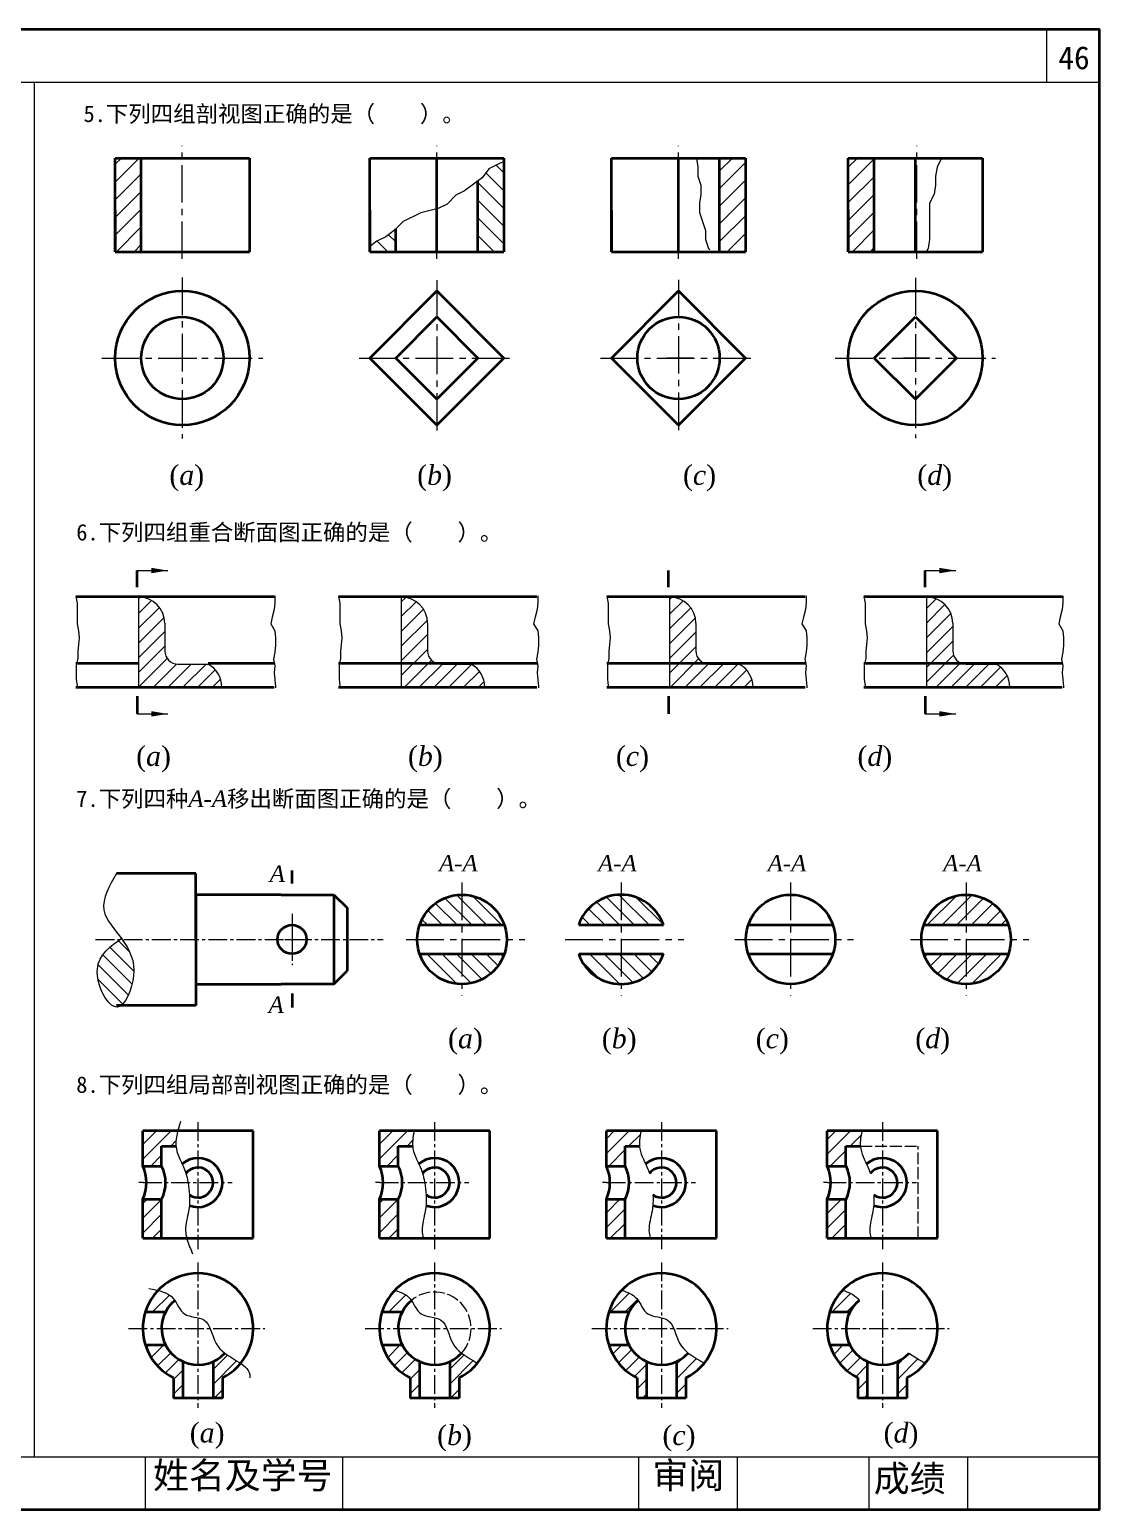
# Model space of a CAD drawing. Header units: millimetres. Extents: x 20 to 350, y 12 to 243.
# Drawn here: x 187.3 to 349.9, y 18.5 to 243.5 of the extents above; entities that cross this region are included whole.
import ezdxf

# ---------------------------------------------------------------- set-up
doc = ezdxf.new("R2010")
doc.units = ezdxf.units.MM
doc.header["$LTSCALE"] = 0.3
doc.linetypes.add('ACAD_ISO02W100', pattern=[15, 12, -3])
doc.linetypes.add('CENTER2', pattern=[28.575, 19.05, -3.175, 3.175, -3.175])
doc.layers.get('0').update_dxf_attribs({"lineweight": 40})
for name, color, linetype, lineweight in [('Layer2', 7, 'Continuous', 13), ('点画线', 7, 'CENTER2', 15), ('粗线', 7, 'Continuous', 40), ('细线', 7, 'Continuous', 13), ('虚线', 7, 'ACAD_ISO02W100', 15)]:
    doc.layers.add(name, color=color, linetype=linetype, lineweight=lineweight)
doc.styles.get("Standard").update_dxf_attribs({"font": 'SimSun.ttf', "height": 2.5})
pattern_1 = [(135, (113.5817, -39.1032), (-1.122532, -1.122532), [])]
pattern_2 = [(45, (104.4255, -86.7273), (-1.122532, 1.122532), [])]

msp = doc.modelspace()

# ---------------------------------------------------------------- hatches: boundary and pattern name
at = {"layer": '细线', "ltscale": 0.5}
h = msp.add_hatch(dxfattribs=at)
h.set_pattern_fill('ANSI31', color=256, scale=0.6, style=0)
h.set_pattern_definition([(45, (88.1222, -18.4991), (-1.347038, 1.347038), [])])
h.paths.add_polyline_path([(200.3, 209.7), (204.25, 209.7), (204.25, 223.94), (200.3, 223.94)])
h = msp.add_hatch(dxfattribs=at)
h.set_pattern_fill('ANSI31', color=256, scale=0.6, angle=90, style=0)
h.set_pattern_definition([(135, (92.7554, -18.4991), (-1.347038, -1.347038), [])])
h.paths.add_polyline_path([(242.94, 213.16), (242.75, 212.96), (241.41, 211.96), (240.08, 211.3), (238.99, 210.48), (238.99, 209.7), (242.94, 209.7)])
h.paths.add_polyline_path([(259.39, 223.44), (258.4, 222.94), (257.07, 222.28), (256.07, 220.95), (255.44, 220.48), (255.44, 209.7), (259.39, 209.7)])
h = msp.add_hatch(dxfattribs=at)
h.set_pattern_fill('ANSI31', color=256, scale=0.6, style=0)
h.set_pattern_definition([(45, (92.0732, -18.4991), (-1.347038, 1.347038), [])])
h.paths.add_polyline_path([(296.12, 209.7), (296.12, 223.94), (292.17, 223.94), (292.17, 209.7)])
h = msp.add_hatch(dxfattribs=at)
h.set_pattern_fill('ANSI31', color=256, scale=0.6, style=0)
h.set_pattern_definition([(45, (92.224, -18.4991), (-1.347038, 1.347038), [])])
h.paths.add_polyline_path([(315.67, 223.94), (311.72, 223.94), (311.72, 209.7), (315.67, 209.7)])
h = msp.add_hatch(dxfattribs=at)
h.set_pattern_fill('ANSI31', color=256, scale=0.5, style=0)
h.set_pattern_definition([(45, (104.4255, -9.8269), (-1.122532, 1.122532), [])])
h.paths.add_polyline_path([(207.83, 153.2, 0.414214), (203.83, 157.2), (203.83, 143.49), (216.51, 143.49, 0.27444), (214.42, 147), (209.83, 147, -0.414214), (207.83, 149)])
h.paths.add_polyline_path([(247.78, 153.2, 0.414214), (243.78, 157.2), (243.78, 147.09), (249.19, 147.09, -0.329203), (247.78, 149)])
h.paths.add_polyline_path([(254.38, 147), (249.78, 147, -0.07481), (249.19, 147.09), (243.78, 147.09), (243.78, 143.49), (256.46, 143.49, 0.27444)])
h.paths.add_polyline_path([(288.56, 153.2, 0.414214), (284.56, 157.2), (284.56, 147.09), (289.97, 147.09, -0.329203), (288.56, 149)])
h.paths.add_polyline_path([(295.15, 147), (290.56, 147, -0.07481), (289.97, 147.09), (284.56, 147.09), (284.56, 143.49), (297.24, 143.49, 0.27444)])
h.paths.add_polyline_path([(327.6, 153.2, 0.414214), (323.6, 157.2), (323.6, 147.09), (329.01, 147.09, -0.329203), (327.6, 149)])
h.paths.add_polyline_path([(334.19, 147), (329.6, 147, -0.07481), (329.01, 147.09), (323.6, 147.09), (323.6, 143.49), (336.28, 143.49, 0.27444)])
h = msp.add_hatch(dxfattribs=at)
h.set_pattern_fill('ANSI31', color=256, scale=0.5, angle=90, style=0)
h.set_pattern_definition(pattern_1)
h.paths.add_polyline_path([(253, 111.94), (253, 107.35), (259.43, 107.35, 0.320578)])
h.paths.add_polyline_path([(253, 111.94, 0.320578), (246.57, 107.35), (253, 107.35)])
h.paths.add_polyline_path([(253, 102.94), (246.57, 102.94, 0.320578), (253, 98.34)])
h.paths.add_polyline_path([(259.43, 102.94), (253, 102.94), (253, 98.34, 0.320578)])
h = msp.add_hatch(dxfattribs=at)
h.set_pattern_fill('ANSI31', color=256, scale=0.5, angle=90, style=0)
h.set_pattern_definition(pattern_1)
h.paths.add_polyline_path([(277.18, 111.94), (277.18, 107.35), (283.62, 107.35, 0.320578)])
h.paths.add_polyline_path([(277.18, 111.94, 0.320578), (270.75, 107.35), (277.18, 107.35)])
h.paths.add_polyline_path([(277.18, 102.94), (270.75, 102.94, 0.320578), (277.18, 98.34)])
h.paths.add_polyline_path([(283.62, 102.94), (277.18, 102.94), (277.18, 98.34, 0.320578)])
h = msp.add_hatch(dxfattribs=at)
h.set_pattern_fill('ANSI31', color=256, scale=0.5, style=0)
h.set_pattern_definition([(45, (118.8991, -39.1032), (-1.122532, 1.122532), [])])
h.paths.add_polyline_path([(329.63, 111.94), (329.63, 107.35), (336.06, 107.35, 0.320578)])
h.paths.add_polyline_path([(329.63, 111.94, 0.320578), (323.19, 107.35), (329.63, 107.35)])
h.paths.add_polyline_path([(329.63, 102.94), (323.19, 102.94, 0.320578), (329.63, 98.34)])
h.paths.add_polyline_path([(336.06, 102.94), (329.63, 102.94), (329.63, 98.34, 0.320578)])
h = msp.add_hatch(dxfattribs=at)
h.set_pattern_fill('ANSI31', color=256, scale=0.5, angle=90, style=0)
h.set_pattern_definition(pattern_1)
edge = h.paths.add_edge_path()
edge.add_spline(control_points=[(201.21, 95.11), (202.17, 95.83), (203.93, 100.57), (202.53, 103.51), (201.34, 105.14), (201.34, 105.14)], knot_values=[11.118147, 11.118147, 11.118147, 11.118147, 15.576481, 21.356053, 21.379109, 21.379109, 21.379109, 21.379109], degree=3, periodic=0)
edge.add_line((201.34, 105.14), (201.02, 105.14))
edge.add_spline(control_points=[(201.02, 105.14), (199.34, 103.95), (195.93, 101.29), (199.36, 94.25), (201.01, 94.97), (201.21, 95.11)], knot_values=[21.379109, 21.379109, 21.379109, 21.379109, 27.072267, 33.567486, 34.48489, 34.48489, 34.48489, 34.48489], degree=3, periodic=0)
h = msp.add_hatch(dxfattribs=at)
h.set_pattern_fill('ANSI31', color=256, scale=0.5, style=0)
h.set_pattern_definition(pattern_2)
edge = h.paths.add_edge_path()
edge.add_spline(control_points=[(209.35, 50.24), (209.28, 50.34), (208.67, 51.15), (207.73, 51.54), (206.82, 51.78)], knot_values=[1.497231, 1.497231, 1.497231, 1.497231, 1.902017, 4.878969, 4.878969, 4.878969, 4.878969], degree=3, periodic=0)
edge.add_arc((212.88, 45.99), 8.38, 136.3218, 162.5438)
edge.add_line((204.89, 48.51), (207.96, 48.51))
edge.add_arc((212.88, 45.99), 5.53, 129.7415, 152.9552, ccw=False)
h.paths.add_polyline_path([(207.96, 43.48), (204.89, 43.48, 0.204477), (209.17, 38.48), (209.17, 35.39), (210.59, 35.39), (210.59, 40.96, -0.16954)])
edge = h.paths.add_edge_path()
edge.add_spline(control_points=[(219.37, 40.69), (219.16, 40.83), (218.3, 41.36), (217.49, 41.84), (216.95, 42.25)], knot_values=[17.824501, 17.824501, 17.824501, 17.824501, 18.577593, 20.832456, 20.832456, 20.832456, 20.832456], degree=3, periodic=0)
edge.add_arc((212.88, 45.99), 5.53, 294.4654, 317.4135, ccw=False)
edge.add_line((215.17, 40.96), (215.17, 35.39))
edge.add_line((215.17, 35.39), (216.6, 35.39))
edge.add_line((216.6, 35.39), (216.6, 38.48))
edge.add_arc((212.88, 45.99), 8.38, 296.3183, 320.7119)
h.paths.add_polyline_path([(207.36, 65.66), (204.5, 65.66), (204.5, 59.7), (207.36, 59.7)])
edge = h.paths.add_edge_path()
edge.add_spline(control_points=[(209.53, 73.71), (209.47, 74.46), (209.6, 75.24), (209.8, 76.02)], knot_values=[1.584996, 1.584996, 1.584996, 1.584996, 4.183115, 4.183115, 4.183115, 4.183115], degree=3, periodic=0)
edge.add_line((209.8, 76.02), (204.5, 76.02))
edge.add_line((204.5, 76.02), (204.5, 70.68))
edge.add_line((204.5, 70.68), (207.36, 70.68))
edge.add_line((207.36, 70.68), (207.36, 73.71))
edge.add_line((207.36, 73.71), (209.53, 73.71))
h = msp.add_hatch(dxfattribs=at)
h.set_pattern_fill('ANSI31', color=256, scale=0.5, style=0)
h.set_pattern_definition(pattern_2)
edge = h.paths.add_edge_path()
edge.add_line((243.32, 73.71), (245.5, 73.71))
edge.add_spline(control_points=[(245.5, 73.71), (245.44, 74.46), (245.57, 75.24), (245.76, 76.02)], knot_values=[1.584996, 1.584996, 1.584996, 1.584996, 4.183115, 4.183115, 4.183115, 4.183115], degree=3, periodic=0)
edge.add_line((245.76, 76.02), (240.47, 76.02))
edge.add_line((240.47, 76.02), (240.47, 70.68))
edge.add_line((240.47, 70.68), (243.32, 70.68))
edge.add_line((243.32, 70.68), (243.32, 73.71))
h.paths.add_polyline_path([(243.32, 65.66), (240.47, 65.66), (240.47, 59.7), (243.32, 59.7)])
h.paths.add_polyline_path([(246.56, 40.96, -0.16954), (243.93, 43.48), (240.86, 43.48, 0.204477), (245.14, 38.48), (245.14, 35.39), (246.56, 35.39)])
edge = h.paths.add_edge_path()
edge.add_spline(control_points=[(245.32, 50.24), (245.31, 50.25), (245.31, 50.25), (245.31, 50.25)], knot_values=[4.862759, 4.862759, 4.862759, 4.862759, 4.878969, 4.878969, 4.878969, 4.878969], degree=3, periodic=0)
edge.add_spline(control_points=[(245.31, 50.25), (245.24, 50.35), (244.63, 51.15), (243.7, 51.54), (242.79, 51.78)], knot_values=[1.497231, 1.497231, 1.497231, 1.497231, 1.885806, 4.862759, 4.862759, 4.862759, 4.862759], degree=3, periodic=0)
edge.add_arc((248.85, 45.99), 8.38, 136.3218, 162.5438)
edge.add_line((240.86, 48.51), (243.93, 48.51))
edge.add_arc((248.85, 45.99), 5.53, 129.7415, 152.9552, ccw=False)
edge = h.paths.add_edge_path()
edge.add_spline(control_points=[(255.34, 40.69), (255.13, 40.83), (254.27, 41.36), (253.46, 41.84), (252.93, 42.24)], knot_values=[17.841021, 17.841021, 17.841021, 17.841021, 18.594114, 20.832456, 20.832456, 20.832456, 20.832456], degree=3, periodic=0)
edge.add_arc((248.85, 45.99), 5.53, 294.4654, 317.4061, ccw=False)
edge.add_line((251.14, 40.96), (251.14, 35.39))
edge.add_line((251.14, 35.39), (252.57, 35.39))
edge.add_line((252.57, 35.39), (252.57, 38.48))
edge.add_arc((248.85, 45.99), 8.38, 296.3183, 320.7119)
h = msp.add_hatch(dxfattribs=at)
h.set_pattern_fill('ANSI31', color=256, scale=0.5, style=0)
h.set_pattern_definition(pattern_2)
edge = h.paths.add_edge_path()
edge.add_spline(control_points=[(279.97, 73.71), (279.91, 74.46), (280.04, 75.24), (280.24, 76.02)], knot_values=[1.584996, 1.584996, 1.584996, 1.584996, 4.183115, 4.183115, 4.183115, 4.183115], degree=3, periodic=0)
edge.add_line((280.24, 76.02), (274.95, 76.02))
edge.add_line((274.95, 76.02), (274.95, 70.68))
edge.add_line((274.95, 70.68), (277.8, 70.68))
edge.add_line((277.8, 70.68), (277.8, 73.71))
edge.add_line((277.8, 73.71), (279.97, 73.71))
h.paths.add_polyline_path([(277.8, 65.66), (274.95, 65.66), (274.95, 59.7), (277.8, 59.7)])
edge = h.paths.add_edge_path()
edge.add_spline(control_points=[(279.79, 50.24), (279.72, 50.34), (279.11, 51.15), (278.17, 51.54), (277.26, 51.78)], knot_values=[1.497231, 1.497231, 1.497231, 1.497231, 1.902017, 4.878969, 4.878969, 4.878969, 4.878969], degree=3, periodic=0)
edge.add_arc((283.32, 45.99), 8.38, 136.3218, 162.5438)
edge.add_line((275.33, 48.51), (278.4, 48.51))
edge.add_arc((283.32, 45.99), 5.53, 129.7415, 152.9552, ccw=False)
h.paths.add_polyline_path([(278.4, 43.48), (275.33, 43.48, 0.204477), (279.61, 38.48), (279.61, 35.39), (281.03, 35.39), (281.03, 40.96, -0.16954)])
edge = h.paths.add_edge_path()
edge.add_spline(control_points=[(289.81, 40.69), (289.6, 40.83), (288.74, 41.36), (287.93, 41.84), (287.39, 42.25)], knot_values=[17.824501, 17.824501, 17.824501, 17.824501, 18.577593, 20.832456, 20.832456, 20.832456, 20.832456], degree=3, periodic=0)
edge.add_arc((283.32, 45.99), 5.53, 294.4654, 317.4135, ccw=False)
edge.add_line((285.61, 40.96), (285.61, 35.39))
edge.add_line((285.61, 35.39), (287.04, 35.39))
edge.add_line((287.04, 35.39), (287.04, 38.48))
edge.add_arc((283.32, 45.99), 8.38, 296.3183, 320.7119)
h = msp.add_hatch(dxfattribs=at)
h.set_pattern_fill('ANSI31', color=256, scale=0.5, style=0)
h.set_pattern_definition(pattern_2)
edge = h.paths.add_edge_path()
edge.add_line((313.81, 76.02), (308.52, 76.02))
edge.add_line((308.52, 76.02), (308.52, 70.68))
edge.add_line((308.52, 70.68), (311.37, 70.68))
edge.add_line((311.37, 70.68), (311.37, 73.71))
edge.add_line((311.37, 73.71), (313.55, 73.71))
edge.add_spline(control_points=[(313.55, 73.71), (313.49, 74.46), (313.62, 75.24), (313.81, 76.02)], knot_values=[1.584996, 1.584996, 1.584996, 1.584996, 4.183115, 4.183115, 4.183115, 4.183115], degree=3, periodic=0)
h.paths.add_polyline_path([(308.52, 59.7), (311.37, 59.7), (311.37, 65.66), (308.52, 65.66)])
edge = h.paths.add_edge_path()
edge.add_arc((316.9, 45.99), 8.38, 136.3218, 162.5438)
edge.add_line((308.91, 48.51), (311.98, 48.51))
edge.add_arc((316.9, 45.99), 5.53, 129.7415, 152.9552, ccw=False)
edge.add_spline(control_points=[(313.37, 50.24), (313.3, 50.34), (312.69, 51.15), (311.75, 51.54), (310.84, 51.78)], knot_values=[1.497231, 1.497231, 1.497231, 1.497231, 1.902017, 4.878969, 4.878969, 4.878969, 4.878969], degree=3, periodic=0)
h.paths.add_polyline_path([(313.19, 35.39), (314.61, 35.39), (314.61, 40.96, -0.16954), (311.98, 43.48), (308.91, 43.48, 0.204477), (313.19, 38.48)])
edge = h.paths.add_edge_path()
edge.add_line((320.62, 35.39), (320.62, 38.48))
edge.add_arc((316.9, 45.99), 8.38, 296.3183, 320.7119)
edge.add_spline(control_points=[(323.39, 40.69), (323.18, 40.83), (322.32, 41.36), (321.5, 41.84), (320.97, 42.25)], knot_values=[17.824501, 17.824501, 17.824501, 17.824501, 18.577593, 20.832456, 20.832456, 20.832456, 20.832456], degree=3, periodic=0)
edge.add_arc((316.9, 45.99), 5.53, 294.4654, 317.4135, ccw=False)
edge.add_line((319.19, 40.96), (319.19, 35.39))
edge.add_line((319.19, 35.39), (320.62, 35.39))

# ---------------------------------------------------------------- linework, layer by layer
msp.add_lwpolyline([(19.89, 18.48), (349.89, 18.48), (349.89, 243.48), (19.89, 243.48)], close=True)
at = {"layer": 'Layer2'}
for p, q in [((227.17, 106.23), (227.17, 104.06)), ((226.09, 105.14), (228.26, 105.14))]:
    msp.add_line(p, q, dxfattribs=at)
at = {"layer": '点画线'}
for p, q in [((210.5, 208.6), (210.5, 225.82)), ((249.19, 208.6), (249.19, 225.82)), ((285.92, 208.6), (285.92, 225.82)), ((322.16, 208.6), (322.16, 225.82)), ((210.5, 205.79), (210.5, 181.3)), ((249.19, 205.36), (249.19, 181.73)), ((285.92, 205.45), (285.92, 181.74)), ((321.92, 205.72), (321.92, 181.37)), ((198.25, 193.54), (222.74, 193.54)), ((237.38, 193.54), (261.01, 193.54)), ((274.06, 193.54), (297.77, 193.54)), ((309.75, 193.54), (334.1, 193.54)), ((253, 113.8), (253, 96.63)), ((277.18, 113.8), (277.18, 96.63)), ((302.95, 113.8), (302.95, 96.63)), ((329.63, 113.8), (329.63, 96.63)), ((244.53, 105.14), (262.56, 105.14)), ((268.71, 105.14), (286.74, 105.14)), ((294.48, 105.14), (312.51, 105.14)), ((321.16, 105.14), (339.18, 105.14))]:
    msp.add_line(p, q, dxfattribs=at)
at = {"layer": '点画线', "ltscale": 0.5}
for p, q in [((227.17, 109.03), (227.17, 101.22)), ((197.31, 105.14), (241.04, 105.14)), ((212.88, 77.35), (212.88, 58.06)), ((248.85, 77.35), (248.85, 58.06)), ((283.32, 77.35), (283.32, 58.06)), ((316.9, 77.35), (316.9, 58.06)), ((204.54, 68.17), (203.91, 68.17)), ((204.54, 68.17), (218.08, 68.17)), ((240.51, 68.17), (239.88, 68.17)), ((240.51, 68.17), (254.05, 68.17)), ((274.98, 68.17), (274.35, 68.17)), ((274.98, 68.17), (288.52, 68.17)), ((308.56, 68.17), (307.93, 68.17)), ((308.56, 68.17), (322.1, 68.17)), ((212.88, 56.04), (212.88, 33.92)), ((248.85, 56.04), (248.85, 33.92)), ((283.32, 56.04), (283.32, 33.92)), ((316.9, 56.04), (316.9, 33.92)), ((202.32, 45.99), (223.04, 45.99)), ((238.28, 45.99), (259.01, 45.99)), ((272.76, 45.99), (293.48, 45.99)), ((306.33, 45.99), (327.06, 45.99))]:
    msp.add_line(p, q, dxfattribs=at)
at = {"layer": '粗线', "ltscale": 0.5}
for p, q in [((200.3, 209.7), (200.3, 223.94)), ((200.3, 223.94), (220.7, 223.94)), ((204.25, 209.7), (204.25, 223.94)), ((220.7, 223.94), (220.7, 209.7)), ((238.99, 209.7), (238.99, 223.94)), ((238.99, 223.94), (259.39, 223.94)), ((249.19, 209.7), (249.19, 223.94)), ((259.39, 223.94), (259.39, 209.7)), ((275.72, 209.7), (275.72, 223.94)), ((275.72, 223.94), (296.12, 223.94)), ((285.92, 209.7), (285.92, 223.94)), ((292.17, 209.7), (292.17, 223.94)), ((296.12, 223.94), (296.12, 209.7)), ((311.72, 209.7), (311.72, 223.94)), ((311.72, 223.94), (332.12, 223.94)), ((315.67, 209.7), (315.67, 223.94)), ((321.92, 209.7), (321.92, 223.94)), ((332.12, 223.94), (332.12, 209.7)), ((255.44, 209.7), (255.44, 220.48)), ((242.94, 209.7), (242.94, 213.16)), ((238.99, 193.54), (249.19, 203.74)), ((249.19, 203.74), (259.39, 193.54)), ((275.72, 193.54), (285.92, 203.74)), ((285.92, 203.74), (296.12, 193.54)), ((242.94, 193.54), (249.19, 199.79)), ((249.19, 199.79), (255.44, 193.54)), ((315.67, 193.54), (321.92, 199.79)), ((321.92, 199.79), (328.17, 193.54)), ((249.19, 183.34), (238.99, 193.54)), ((249.19, 187.3), (242.94, 193.54)), ((259.39, 193.54), (249.19, 183.34)), ((255.44, 193.54), (249.19, 187.3)), ((285.92, 183.34), (275.72, 193.54)), ((296.12, 193.54), (285.92, 183.34)), ((321.92, 187.3), (315.67, 193.54)), ((328.17, 193.54), (321.92, 187.3)), ((203.66, 158.7), (203.66, 161.22)), ((284.39, 158.7), (284.39, 161.22)), ((323.43, 158.7), (323.43, 161.22)), ((194.31, 157.29), (224.45, 157.29)), ((234.26, 157.29), (264.4, 157.29)), ((275.04, 157.29), (305.18, 157.29)), ((314.08, 157.29), (344.22, 157.29)), ((203.83, 147.09), (194.31, 147.09)), ((224.45, 147.09), (214.42, 147.09)), ((264.4, 147.09), (234.26, 147.09)), ((305.18, 147.09), (275.04, 147.09)), ((344.22, 147.09), (314.08, 147.09)), ((194.31, 143.49), (224.45, 143.49)), ((203.66, 142.13), (203.66, 139.43)), ((234.26, 143.49), (264.4, 143.49)), ((275.04, 143.49), (305.18, 143.49)), ((284.39, 142.13), (284.39, 139.43)), ((314.08, 143.49), (344.22, 143.49)), ((323.43, 142.13), (323.43, 139.43)), ((212.57, 115.17), (200.49, 115.17)), ((212.57, 105.14), (212.57, 115.17)), ((227.17, 113.62), (227.17, 115.64)), ((212.57, 111.94), (212.57, 98.34)), ((225.54, 111.94), (212.57, 111.94)), ((225.54, 111.94), (233.53, 111.94)), ((233.53, 111.94), (235.53, 109.94)), ((233.53, 111.94), (233.53, 98.34)), ((235.53, 109.94), (235.53, 100.34)), ((246.57, 107.35), (259.43, 107.35)), ((270.75, 107.35), (283.62, 107.35)), ((296.52, 107.35), (309.39, 107.35)), ((323.19, 107.35), (336.06, 107.35)), ((212.57, 105.14), (212.57, 95.11)), ((246.57, 102.94), (259.43, 102.94)), ((270.75, 102.94), (283.62, 102.94)), ((296.52, 102.94), (309.39, 102.94)), ((323.19, 102.94), (336.06, 102.94)), ((233.53, 98.34), (235.53, 100.34)), ((212.57, 98.34), (225.54, 98.34)), ((233.53, 98.34), (225.54, 98.34)), ((227.17, 96.94), (227.17, 94.77)), ((212.57, 95.11), (200.49, 95.11)), ((221.26, 76.02), (204.5, 76.02)), ((204.5, 70.68), (204.5, 76.02)), ((221.26, 59.7), (221.26, 76.02)), ((257.23, 76.02), (240.47, 76.02)), ((240.47, 70.68), (240.47, 76.02)), ((257.23, 59.7), (257.23, 76.02)), ((291.7, 76.02), (274.95, 76.02)), ((274.95, 70.68), (274.95, 76.02)), ((291.7, 59.7), (291.7, 76.02)), ((325.28, 76.02), (308.52, 76.02)), ((308.52, 70.68), (308.52, 76.02)), ((325.28, 59.7), (325.28, 76.02)), ((207.36, 70.68), (207.36, 73.71)), ((207.36, 73.71), (209.53, 73.71)), ((243.32, 70.68), (243.32, 73.71)), ((243.32, 73.71), (245.5, 73.71)), ((277.8, 70.68), (277.8, 73.71)), ((277.8, 73.71), (279.97, 73.71)), ((311.37, 70.68), (311.37, 73.71)), ((311.37, 73.71), (313.55, 73.71)), ((204.5, 70.68), (207.36, 70.68)), ((240.47, 70.68), (243.32, 70.68)), ((274.95, 70.68), (277.8, 70.68)), ((308.52, 70.68), (311.37, 70.68)), ((204.5, 59.7), (204.5, 65.66)), ((204.5, 65.66), (207.36, 65.66)), ((207.36, 59.7), (207.36, 65.66)), ((240.47, 59.7), (240.47, 65.66)), ((240.47, 65.66), (243.32, 65.66)), ((243.32, 59.7), (243.32, 65.66)), ((274.95, 59.7), (274.95, 65.66)), ((274.95, 65.66), (277.8, 65.66)), ((277.8, 59.7), (277.8, 65.66)), ((308.52, 59.7), (308.52, 65.66)), ((308.52, 65.66), (311.37, 65.66)), ((311.37, 59.7), (311.37, 65.66)), ((204.5, 59.7), (221.26, 59.7)), ((240.47, 59.7), (257.23, 59.7)), ((274.95, 59.7), (291.7, 59.7)), ((308.52, 59.7), (325.28, 59.7)), ((204.89, 48.51), (207.96, 48.51)), ((240.86, 48.51), (243.93, 48.51)), ((275.33, 48.51), (278.4, 48.51)), ((308.91, 48.51), (311.98, 48.51)), ((204.89, 43.48), (207.96, 43.48)), ((240.86, 43.48), (243.93, 43.48)), ((275.33, 43.48), (278.4, 43.48)), ((308.91, 43.48), (311.98, 43.48)), ((210.59, 40.96), (210.59, 35.39)), ((215.17, 40.96), (215.17, 35.39)), ((246.56, 40.96), (246.56, 35.39)), ((251.14, 40.96), (251.14, 35.39)), ((281.03, 40.96), (281.03, 35.39)), ((285.61, 40.96), (285.61, 35.39)), ((314.61, 40.96), (314.61, 35.39)), ((319.19, 40.96), (319.19, 35.39)), ((209.17, 38.48), (209.17, 35.39)), ((216.6, 38.48), (216.6, 35.39)), ((245.14, 38.48), (245.14, 35.39)), ((252.57, 38.48), (252.57, 35.39)), ((279.61, 38.48), (279.61, 35.39)), ((287.04, 38.48), (287.04, 35.39)), ((313.19, 38.48), (313.19, 35.39)), ((320.62, 38.48), (320.62, 35.39)), ((216.6, 35.39), (209.17, 35.39)), ((252.57, 35.39), (245.14, 35.39)), ((287.04, 35.39), (279.61, 35.39)), ((320.62, 35.39), (313.19, 35.39))]:
    msp.add_line(p, q, dxfattribs=at)
at = {"layer": '粗线'}
for p, q in [((205.1, 223.94), (215.9, 223.94)), ((243.79, 223.94), (254.59, 223.94)), ((316.52, 223.94), (327.32, 223.94)), ((200.3, 216), (200.3, 209.7)), ((238.99, 216), (238.99, 209.7)), ((275.72, 216), (275.72, 209.7)), ((311.72, 216), (311.72, 209.7)), ((200.3, 209.7), (220.7, 209.7)), ((238.99, 209.7), (259.39, 209.7)), ((275.72, 209.7), (296.12, 209.7)), ((311.72, 209.7), (332.12, 209.7))]:
    msp.add_line(p, q, dxfattribs=at)
for centre in [(210.5, 193.54), (321.92, 193.54)]:
    msp.add_circle(centre, 10.2, dxfattribs=at)
at = {"layer": '粗线', "ltscale": 0.5}
for centre, radius in [((210.5, 193.54), 6.25), ((285.92, 193.54), 6.25), ((253, 105.14), 6.8), ((302.95, 105.14), 6.8), ((329.63, 105.14), 6.8), ((227.17, 105.14), 2.2)]:
    msp.add_circle(centre, radius, dxfattribs=at)
for centre, radius, start, end in [((277.18, 105.14), 6.8, 18.9011, 161.0989), ((277.18, 105.14), 6.8, 198.9011, 341.0989), ((198.89, 68.17), 6.16, 335.8994, 24.1006), ((202.43, 68.17), 5.53, 332.9552, 27.0448), ((212.88, 68.17), 3.72, 249.1532, 130.4031), ((212.88, 68.17), 2.29, 235.5737, 143.0578), ((234.85, 68.17), 6.16, 335.8994, 24.1006), ((238.4, 68.17), 5.53, 332.9552, 27.0448), ((248.85, 68.17), 3.72, 249.1532, 130.4031), ((248.85, 68.17), 2.29, 235.5737, 143.0578), ((269.33, 68.17), 6.16, 335.8994, 24.1006), ((272.87, 68.17), 5.53, 332.9552, 27.0448), ((283.32, 68.17), 3.72, 249.1532, 130.4031), ((283.32, 68.17), 2.29, 235.5737, 143.0578), ((302.9, 68.17), 6.16, 335.8994, 24.1006), ((306.45, 68.17), 5.53, 332.9552, 27.0448), ((316.9, 68.17), 3.72, 249.1532, 130.4031), ((316.9, 68.17), 2.29, 235.5737, 143.0578), ((212.88, 45.99), 8.38, 296.3183, 243.6817), ((248.85, 45.99), 8.38, 296.3183, 243.6817), ((283.32, 45.99), 8.38, 296.3183, 243.6817), ((316.9, 45.99), 8.38, 296.3183, 243.6817), ((212.88, 45.99), 5.53, 129.7415, 317.4135), ((248.85, 45.99), 5.53, 129.7415, 317.4135), ((283.32, 45.99), 5.53, 129.7415, 317.4135), ((316.9, 45.99), 5.53, 129.7415, 317.4135)]:
    msp.add_arc(centre, radius, start, end, dxfattribs=at)
for points in [[(205.78, 161.64), (205.78, 160.81), (208.28, 161.22)], [(325.55, 161.64), (325.55, 160.81), (328.05, 161.22)], [(205.78, 139.85), (205.78, 139.02), (208.28, 139.43)], [(325.55, 139.85), (325.55, 139.02), (328.05, 139.43)]]:
    msp.add_solid(points, dxfattribs=at)
at = {"layer": '细线'}
for p, q in [((341.89, 235.48), (341.89, 243.48)), ((19.89, 235.48), (349.89, 235.48)), ((129.89, 235.48), (239.89, 235.48)), ((187.96, 235.48), (187.96, 26.48)), ((19.89, 26.48), (349.89, 26.48)), ((204.89, 18.48), (204.89, 26.48)), ((234.89, 18.48), (234.89, 26.48)), ((279.89, 18.48), (279.89, 26.48)), ((294.89, 18.48), (294.89, 26.48)), ((314.89, 18.48), (314.89, 26.48)), ((329.89, 18.48), (329.89, 26.48))]:
    msp.add_line(p, q, dxfattribs=at)
at = {"layer": '细线', "ltscale": 0.5}
for p, q in [((258.4, 222.94), (257.07, 222.28)), ((259.39, 223.44), (258.4, 222.94)), ((288.64, 223.93), (288.86, 222.56)), ((325.91, 223.93), (325.22, 222.56)), ((256.07, 220.95), (254.74, 219.95)), ((257.07, 222.28), (256.07, 220.95)), ((288.86, 222.56), (288.86, 221.18)), ((288.86, 221.18), (289.32, 219.81)), ((325.22, 222.56), (324.99, 221.18)), ((324.99, 221.18), (324.99, 219.81)), ((252.07, 218.28), (250.74, 216.95)), ((253.41, 218.95), (252.07, 218.28)), ((254.74, 219.95), (253.41, 218.95)), ((289.32, 218.44), (289.09, 217.06)), ((289.32, 219.81), (289.32, 218.44)), ((324.76, 218.44), (324.07, 217.06)), ((324.99, 219.81), (324.76, 218.44)), ((249.41, 216.29), (246.74, 215.62)), ((250.74, 216.95), (249.41, 216.29)), ((289.09, 217.06), (289.09, 215.69)), ((324.07, 217.06), (324.07, 211.57)), ((244.08, 214.29), (242.75, 212.96)), ((246.74, 215.62), (244.08, 214.29)), ((289.09, 215.69), (289.55, 214.32)), ((289.55, 214.32), (290.01, 212.94)), ((241.41, 211.96), (240.08, 211.3)), ((242.75, 212.96), (241.41, 211.96)), ((290.01, 212.94), (290.01, 211.57)), ((290.01, 211.57), (290.47, 210.2)), ((324.07, 211.57), (323.84, 210.2)), ((240.08, 211.3), (238.99, 210.48)), ((290.47, 210.2), (290.7, 209.97)), ((323.84, 210.2), (323.61, 209.74)), ((208.66, 193.54), (212.7, 193.54)), ((210.5, 195.62), (210.5, 191.59)), ((247.36, 193.54), (251.39, 193.54)), ((249.19, 195.62), (249.19, 191.59)), ((284.08, 193.59), (288.12, 193.59)), ((285.92, 195.67), (285.92, 191.64)), ((320.09, 193.59), (324.12, 193.59)), ((321.92, 195.67), (321.92, 191.64)), ((203.66, 161.22), (208.28, 161.22)), ((323.43, 161.22), (328.05, 161.22)), ((194.29, 157.29), (194.5, 156.25)), ((194.5, 156.25), (194.5, 153.1)), ((203.83, 157.2), (203.83, 143.49)), ((203.83, 157.2), (203.83, 157.2)), ((224.47, 155.3), (224.16, 154.15)), ((224.58, 156.35), (224.47, 155.3)), ((224.58, 157.4), (224.58, 156.35)), ((234.24, 157.29), (234.45, 156.25)), ((234.45, 156.25), (234.45, 153.1)), ((243.78, 157.2), (243.78, 143.49)), ((243.78, 157.2), (243.78, 157.2)), ((264.43, 155.3), (264.11, 154.15)), ((264.53, 156.35), (264.43, 155.3)), ((264.53, 157.4), (264.53, 156.35)), ((275.02, 157.29), (275.23, 156.25)), ((275.23, 156.25), (275.23, 153.1)), ((284.56, 157.2), (284.56, 143.49)), ((284.56, 157.2), (284.56, 157.2)), ((305.2, 155.3), (304.89, 154.15)), ((305.31, 156.35), (305.2, 155.3)), ((305.31, 157.4), (305.31, 156.35)), ((314.06, 157.29), (314.27, 156.25)), ((314.27, 156.25), (314.27, 153.1)), ((323.6, 157.2), (323.6, 143.49)), ((323.6, 157.2), (323.6, 157.2)), ((344.24, 155.3), (343.93, 154.15)), ((344.35, 156.35), (344.24, 155.3)), ((344.35, 157.4), (344.35, 156.35)), ((194.5, 153.1), (194.71, 152.06)), ((207.83, 153.2), (207.83, 149)), ((224.16, 154.15), (223.95, 153.1)), ((223.95, 153.1), (224.58, 152.06)), ((234.45, 153.1), (234.66, 152.06)), ((247.78, 153.2), (247.78, 149)), ((264.11, 154.15), (263.9, 153.1)), ((263.9, 153.1), (264.53, 152.06)), ((275.23, 153.1), (275.44, 152.06)), ((288.56, 153.2), (288.56, 149)), ((304.89, 154.15), (304.68, 153.1)), ((304.68, 153.1), (305.31, 152.06)), ((314.27, 153.1), (314.48, 152.06)), ((327.6, 153.2), (327.6, 149)), ((343.93, 154.15), (343.72, 153.1)), ((343.72, 153.1), (344.35, 152.06)), ((194.71, 152.06), (194.81, 151.01)), ((194.81, 151.01), (194.71, 149.96)), ((224.58, 152.06), (224.68, 151.01)), ((224.68, 151.01), (224.68, 149.86)), ((234.66, 152.06), (234.76, 151.01)), ((234.76, 151.01), (234.66, 149.96)), ((264.53, 152.06), (264.64, 151.01)), ((264.64, 151.01), (264.64, 149.86)), ((275.44, 152.06), (275.54, 151.01)), ((275.54, 151.01), (275.44, 149.96)), ((305.31, 152.06), (305.41, 151.01)), ((305.41, 151.01), (305.41, 149.86)), ((314.48, 152.06), (314.58, 151.01)), ((314.58, 151.01), (314.48, 149.96)), ((344.35, 152.06), (344.45, 151.01)), ((344.45, 151.01), (344.45, 149.86)), ((194.71, 149.96), (194.6, 148.92)), ((194.6, 148.92), (194.6, 147.87)), ((224.58, 148.81), (224.37, 147.76)), ((224.68, 149.86), (224.58, 148.81)), ((234.66, 149.96), (234.55, 148.92)), ((234.55, 148.92), (234.55, 147.87)), ((264.53, 148.81), (264.32, 147.76)), ((264.64, 149.86), (264.53, 148.81)), ((275.44, 149.96), (275.33, 148.92)), ((275.33, 148.92), (275.33, 147.87)), ((305.31, 148.81), (305.1, 147.76)), ((305.41, 149.86), (305.31, 148.81)), ((314.48, 149.96), (314.37, 148.92)), ((314.37, 148.92), (314.37, 147.87)), ((344.35, 148.81), (344.14, 147.76)), ((344.45, 149.86), (344.35, 148.81)), ((194.6, 147.87), (194.39, 146.82)), ((194.39, 146.82), (194.39, 144.73)), ((209.83, 147), (214.42, 147)), ((224.37, 147.76), (224.58, 146.72)), ((224.58, 146.72), (224.47, 145.67)), ((234.55, 147.87), (234.35, 146.82)), ((234.35, 146.82), (234.35, 144.73)), ((249.78, 147), (254.38, 147)), ((264.32, 147.76), (264.53, 146.72)), ((264.53, 146.72), (264.43, 145.67)), ((275.33, 147.87), (275.12, 146.82)), ((275.12, 146.82), (275.12, 144.73)), ((290.56, 147), (295.15, 147)), ((305.1, 147.76), (305.31, 146.72)), ((305.31, 146.72), (305.2, 145.67)), ((314.37, 147.87), (314.16, 146.82)), ((314.16, 146.82), (314.16, 144.73)), ((329.6, 147), (334.19, 147)), ((344.14, 147.76), (344.35, 146.72)), ((344.35, 146.72), (344.24, 145.67)), ((194.39, 144.73), (194.5, 143.68)), ((224.47, 145.67), (224.58, 144.62)), ((224.58, 144.62), (224.68, 143.58)), ((234.35, 144.73), (234.45, 143.68)), ((264.43, 145.67), (264.53, 144.62)), ((264.53, 144.62), (264.64, 143.58)), ((275.12, 144.73), (275.23, 143.68)), ((305.2, 145.67), (305.31, 144.62)), ((305.31, 144.62), (305.41, 143.58)), ((314.16, 144.73), (314.27, 143.68)), ((344.24, 145.67), (344.35, 144.62)), ((344.35, 144.62), (344.45, 143.58)), ((194.5, 143.68), (194.5, 143.47)), ((203.83, 143.49), (216.51, 143.49)), ((224.68, 143.58), (224.68, 143.37)), ((234.45, 143.68), (234.45, 143.47)), ((243.78, 143.49), (256.46, 143.49)), ((264.64, 143.58), (264.64, 143.37)), ((275.23, 143.68), (275.23, 143.47)), ((284.56, 143.49), (297.24, 143.49)), ((305.41, 143.58), (305.41, 143.37)), ((314.27, 143.68), (314.27, 143.47)), ((323.6, 143.49), (336.28, 143.49)), ((344.45, 143.58), (344.45, 143.37)), ((203.66, 139.43), (208.28, 139.43)), ((323.43, 139.43), (328.05, 139.43))]:
    msp.add_line(p, q, dxfattribs=at)
for centre, radius, start, end in [((203.83, 153.2), 4, 0, 90), ((243.78, 153.2), 4, 0, 90), ((284.56, 153.2), 4, 0, 90), ((323.6, 153.2), 4, 0, 90), ((209.83, 149), 2, 180, 270), ((249.78, 149), 2, 180, 270), ((290.56, 149), 2, 180, 270), ((329.6, 149), 2, 180, 270), ((212.51, 143.49), 4, 0, 61.3856), ((252.46, 143.49), 4, 0, 61.3856), ((293.24, 143.49), 4, 0, 61.3856), ((332.28, 143.49), 4, 0, 61.3856)]:
    msp.add_arc(centre, radius, start, end, dxfattribs=at)
for points in [[(200.49, 115.17), (198.59, 109.63), (201.35, 105.12), (203.1, 99.62), (200.6, 94.86), (197.59, 100.62), (201.35, 105.37)], [(210.21, 77.46), (209.59, 73.28), (210.83, 70.18), (211.45, 67.71), (211.45, 63.84), (210.99, 60.9), (211.61, 58.42), (212.07, 57.34)], [(205.41, 52.08), (209.13, 50.53), (210.83, 48.21), (213.78, 47.28), (215.63, 43.72), (218.73, 41.09), (220.75, 38.93), (220.75, 38.46)]]:
    msp.add_spline(points, degree=3, dxfattribs=at)
for points, knots in [([(245.76, 76.02), (245.53, 75.08), (245.23, 73.06), (246.87, 70.47), (247.58, 67.29), (247.67, 64.12), (246.8, 61.48), (247.03, 60.1), (247.14, 59.7)], [1.584996, 1.584996, 1.584996, 1.584996, 4.692884, 8.396908, 11.232626, 15.530877, 18.838102, 20.189769, 20.189769, 20.189769, 20.189769]), ([(280.24, 76.02), (280, 75.08), (279.71, 73.06), (280.99, 71.03), (281.43, 69.76), (281.49, 69.55)], [1.584996, 1.584996, 1.584996, 1.584996, 4.692884, 8.396908, 9.141577, 9.141577, 9.141577, 9.141577]), ([(313.81, 76.02), (313.58, 75.08), (313.28, 73.06), (314.57, 71.03), (315.01, 69.76), (315.07, 69.55)], [1.584996, 1.584996, 1.584996, 1.584996, 4.692884, 8.396908, 9.141577, 9.141577, 9.141577, 9.141577]), ([(282.03, 66.28), (282.07, 65.47), (281.99, 63.65), (281.27, 61.48), (281.51, 60.1), (281.61, 59.7)], [12.820696, 12.820696, 12.820696, 12.820696, 15.530877, 18.838102, 20.189769, 20.189769, 20.189769, 20.189769]), ([(315.61, 66.28), (315.65, 65.47), (315.56, 63.65), (314.85, 61.48), (315.08, 60.1), (315.19, 59.7)], [12.820696, 12.820696, 12.820696, 12.820696, 15.530877, 18.838102, 20.189769, 20.189769, 20.189769, 20.189769]), ([(242.79, 51.78), (243.7, 51.54), (245.41, 50.83), (246.38, 47.55), (250.66, 47.95), (251.11, 43.17), (253.62, 41.77), (255.13, 40.83), (255.34, 40.69)], [1.497231, 1.497231, 1.497231, 1.497231, 4.474183, 7.673443, 11.102396, 15.563651, 20.079363, 20.832456, 20.832456, 20.832456, 20.832456]), ([(277.26, 51.78), (278.17, 51.54), (279.88, 50.83), (280.86, 47.55), (285.13, 47.95), (285.59, 43.17), (288.09, 41.77), (289.6, 40.83), (289.81, 40.69)], [1.497231, 1.497231, 1.497231, 1.497231, 4.474183, 7.673443, 11.102396, 15.563651, 20.079363, 20.832456, 20.832456, 20.832456, 20.832456]), ([(310.84, 51.78), (311.75, 51.54), (312.69, 51.15), (313.3, 50.34), (313.37, 50.24)], [1.497231, 1.497231, 1.497231, 1.497231, 4.474183, 4.878969, 4.878969, 4.878969, 4.878969]), ([(320.97, 42.25), (321.5, 41.84), (322.32, 41.36), (323.18, 40.83), (323.39, 40.69)], [17.824501, 17.824501, 17.824501, 17.824501, 20.079363, 20.832456, 20.832456, 20.832456, 20.832456])]:
    msp.add_open_spline(points, degree=3, knots=knots, dxfattribs=at)
at = {"layer": '虚线', "ltscale": 0.5}
for p in [(313.55, 73.71), (322.35, 59.7)]:
    msp.add_line(p, (322.35, 73.71), dxfattribs=at)
msp.add_arc((248.85, 45.99), 5.54, 317.427, 129.7285, dxfattribs=at)

# ---------------------------------------------------------------- texts
at = {"layer": '粗线', "ltscale": 0.5, "char_height": 2.5, "width": 6.1268, "attachment_point": 1}
for s, insert in [('{\\fTimes New Roman|b0|i1|c0|p18;A-A}', (249.51, 117.97)), ('{\\fTimes New Roman|b0|i1|c0|p18;A-A}', (273.69, 117.97)), ('{\\fTimes New Roman|b0|i1|c0|p18;A-A}', (299.46, 117.97)), ('{\\fTimes New Roman|b0|i1|c0|p18;A-A}', (326.13, 117.97)), ('{\\fTimes New Roman|b0|i1|c0|p18;A}', (223.78, 116.39)), ('{\\fTimes New Roman|b0|i1|c0|p18;A}', (223.6, 96.46))]:
    msp.add_mtext(s, dxfattribs=dict(at, insert=insert))
at = {"layer": '细线', "ltscale": 0.5, "insert": (343.65, 240.95), "char_height": 3.5, "width": 4.7961, "attachment_point": 1}
msp.add_mtext('46', dxfattribs=at)
at = {"layer": '细线', "attachment_point": 1}
for s, insert, char_height, width in [('5.下列四组剖视图正确的是（    ）。', (195.48, 231.92), 2.5, 146.1869), ('{\\fTimes New Roman|b0|i0|c0|p18;    (\\fTimes New Roman|b0|i1|c0|p18;a\\fTimes New Roman|b0|i0|c0|p18;)                    \\f宋体|b0|i0|c134|p18;  \\fTimes New Roman|b0|i0|c0|p18;    \\f??|b0|i0|c0|p18; \\fTimes New Roman|b0|i0|c0|p18;(\\fTimes New Roman|b0|i1|c0|p18;b\\fTimes New Roman|b0|i0|c0|p18;)                               (\\fTimes New Roman|b0|i1|c0|p18;c\\fTimes New Roman|b0|i0|c0|p18;)                           (\\fTimes New Roman|b0|i1|c0|p18;d\\fTimes New Roman|b0|i0|c0|p18;)}', (204, 177.25), 3, 167.0735), ('6.下列四组重合断面图正确的是（    ）。', (194.38, 168.3), 2.5, 146.1869), ('{\\fTimes New Roman|b0|i0|c0|p18;   \\f??|b0|i0|c0|p2;  \\fTimes New Roman|b0|i0|c0|p18; \\H1.5x;(\\fTimes New Roman|b0|i1|c0|p18;a\\fTimes New Roman|b0|i0|c0|p18;)                  \\f宋体|b0|i0|c134|p18; \\fTimes New Roman|b0|i0|c0|p18;            (\\fTimes New Roman|b0|i1|c0|p18;b\\fTimes New Roman|b0|i0|c0|p18;)         \\H0.6667x;           \\H1.5x; \\f??|b0|i0|c0|p18;      \\fTimes New Roman|b0|i0|c0|p18;(\\fTimes New Roman|b0|i1|c0|p18;c\\fTimes New Roman|b0|i0|c0|p18;)                          \\f??|b0|i0|c0|p18;  \\fTimes New Roman|b0|i0|c0|p18;(\\fTimes New Roman|b0|i1|c0|p18;d\\fTimes New Roman|b0|i0|c0|p18;)}', (198.98, 134.52), 2, 149.7687), ('7.下列四种{\\fTimes New Roman|b0|i1|c0|p18;A-A}移出断面图正确的是（    ）。', (194.38, 127.78), 2.5, 146.1869), ('{\\fTimes New Roman|b0|i0|c0|p18;    \\H1.5x;(\\fTimes New Roman|b0|i1|c0|p18;a\\fTimes New Roman|b0|i0|c0|p18;)              \\f??|b0|i0|c0|p2;  \\fTimes New Roman|b0|i0|c0|p18;(\\fTimes New Roman|b0|i1|c0|p18;b\\fTimes New Roman|b0|i0|c0|p18;)               \\f??|b0|i0|c0|p2; \\fTimes New Roman|b0|i0|c0|p18;(\\fTimes New Roman|b0|i1|c0|p18;c\\fTimes New Roman|b0|i0|c0|p18;)               \\f??|b0|i0|c0|p2;  \\fTimes New Roman|b0|i0|c0|p18;(\\fTimes New Roman|b0|i1|c0|p18;d\\fTimes New Roman|b0|i0|c0|p18;)}', (247.87, 91.59), 2, 111.3823), ('8.下列四组局部剖视图正确的是（    ）。', (194.38, 84.31), 2.5, 146.1869), ('{\\fTimes New Roman|b0|i0|c0|p18;   \\H1.5x; (\\fTimes New Roman|b0|i1|c0|p18;a\\fTimes New Roman|b0|i0|c0|p18;)\\H0.6667x;                  \\f宋体|b0|i0|c134|p18; \\fTimes New Roman|b0|i0|c0|p18;                                   }', (208.23, 31.64), 2, 111.3823), ('{\\fTimes New Roman|b0|i0|c0|p18;                    \\f宋体|b0|i0|c134|p18; \\fTimes New Roman|b0|i0|c0|p18;                                      \\H1.5x; (\\fTimes New Roman|b0|i1|c0|p18;d\\fTimes New Roman|b0|i0|c0|p18;)}', (270.8, 31.64), 2, 111.3823), ('{\\fTimes New Roman|b0|i0|c0|p18;                     \\f宋体|b0|i0|c134|p18; \\fTimes New Roman|b0|i0|c0|p18;                                        }', (223.89, 31.26), 2, 111.3823), ('{\\fTimes New Roman|b0|i0|c0|p18;                     \\f宋体|b0|i0|c134|p18; \\fTimes New Roman|b0|i0|c0|p18;                                                                    }', (230.83, 31.26), 2, 111.3823), ('{\\fTimes New Roman|b0|i0|c0|p18;                     \\f宋体|b0|i0|c134|p18; \\fTimes New Roman|b0|i0|c0|p18;         \\H1.5x; (\\fTimes New Roman|b0|i1|c0|p18;b\\fTimes New Roman|b0|i0|c0|p18;)\\H0.6667x;                                                       }', (224.08, 31.26), 2, 111.3823), ('{\\fTimes New Roman|b0|i0|c0|p18;                     \\f宋体|b0|i0|c134|p18; \\fTimes New Roman|b0|i0|c0|p18;                                       \\H1.5x;(\\fTimes New Roman|b0|i1|c0|p18;c\\fTimes New Roman|b0|i0|c0|p18;)\\H0.6667x;                               }', (236.8, 31.26), 2, 111.3823), ('{\\f仿宋_GB2312|b0|i0|c134|p49;姓名及学号}', (206.05, 25.65), 4, 29.8443), ('{\\f仿宋_GB2312|b0|i0|c134|p49;审阅}', (281.95, 25.65), 4, 13.7378), ('{\\f仿宋_GB2312|b0|i0|c134|p49;成绩}', (315.59, 25.18), 4, 13.2641)]:
    msp.add_mtext(s, dxfattribs=dict(at, insert=insert, char_height=char_height, width=width))

doc.saveas('drawing.dxf')
